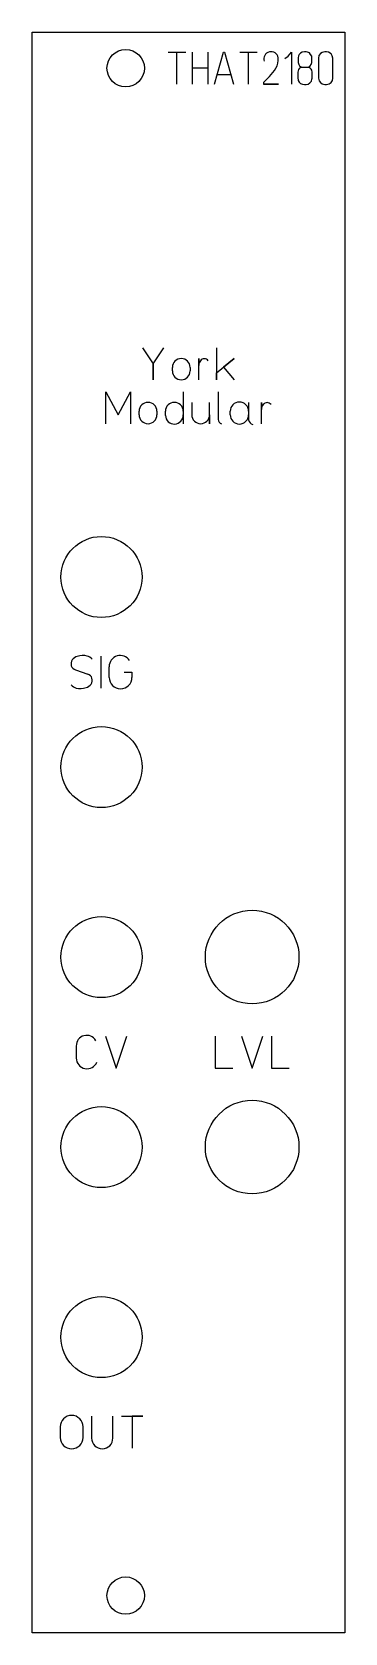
# Model space of a CAD drawing. Header units: millimetres. Extents: x 0 to 25, y 0 to 128.
import ezdxf

# ---------------------------------------------------------------- set-up
doc = ezdxf.new("R2010")
doc.units = ezdxf.units.MM
doc.layers.add('Contour', color=7, linetype='CONTINUOUS')
doc.layers.add('Engraving', color=7, linetype='CONTINUOUS')

msp = doc.modelspace()

# ---------------------------------------------------------------- linework, layer by layer
at = {"layer": 'Contour', "color": 7, "linetype": 'CONTINUOUS'}
for p, q in [((0, 0), (0, 128.4)), ((0, 128.4), (25.06, 128.4)), ((25.06, 128.4), (25.06, 0)), ((25.06, 0), (0, 0))]:
    msp.add_line(p, q, dxfattribs=at)
for centre, radius in [((7.5, 125.5), 1.5), ((5.56, 84.69), 3.25), ((5.56, 69.45), 3.25), ((17.63, 54.21), 3.75), ((5.56, 54.21), 3.25), ((17.63, 38.97), 3.75), ((5.56, 38.97), 3.25), ((5.56, 23.73), 3.25), ((7.5, 3), 1.5)]:
    msp.add_circle(centre, radius, dxfattribs=at)
at = {"layer": 'Engraving', "color": 7, "linetype": 'CONTINUOUS'}
for p, q in [((10.91117, 126.782), (12.30367, 126.782)), ((11.59733, 124.219), (11.59733, 126.782)), ((12.82935, 126.782), (12.82935, 124.219)), ((14.08058, 126.782), (14.08058, 124.219)), ((14.60535, 124.219), (15.33187, 126.782)), ((15.33187, 126.782), (15.4126, 126.782)), ((15.4126, 126.782), (16.13912, 124.219)), ((16.64417, 126.782), (18.03667, 126.782)), ((17.33033, 124.219), (17.33033, 126.782)), ((20.25635, 126.27747), (20.51871, 126.4591)), ((20.51871, 126.4591), (20.78106, 126.782)), ((20.78106, 126.782), (20.78106, 124.219)), ((21.34572, 126.48028), (21.32554, 126.31883)), ((21.32554, 126.31883), (21.32554, 125.95557)), ((21.32554, 125.95557), (21.3659, 125.79413)), ((21.40626, 126.60137), (21.34572, 126.48028)), ((21.50717, 126.70228), (21.40626, 126.60137)), ((21.62825, 126.783), (21.50717, 126.70228)), ((21.80988, 126.80318), (21.62825, 126.783)), ((21.95115, 126.80318), (21.80988, 126.80318)), ((22.07224, 126.783), (21.95115, 126.80318)), ((22.2135, 126.72246), (22.07224, 126.783)), ((22.31441, 126.60137), (22.2135, 126.72246)), ((22.39513, 126.4601), (22.31441, 126.60137)), ((22.35477, 125.79413), (22.41531, 125.95557)), ((22.41531, 126.33902), (22.39513, 126.4601)), ((22.41531, 125.95557), (22.41531, 126.33902)), ((22.97954, 126.52065), (22.93917, 126.29865)), ((22.93917, 126.29865), (22.93917, 125.59231)), ((23.10062, 126.68209), (22.97954, 126.52065)), ((23.24189, 126.76282), (23.10062, 126.68209)), ((23.4437, 126.80318), (23.24189, 126.76282)), ((23.58497, 126.80318), (23.4437, 126.80318)), ((23.74642, 126.783), (23.58497, 126.80318)), ((23.94823, 126.66191), (23.74642, 126.783)), ((24.04913, 126.50046), (23.94823, 126.66191)), ((24.0895, 126.29865), (24.04913, 126.50046)), ((24.0895, 124.70435), (24.0895, 126.29865)), ((12.82935, 125.53077), (14.08058, 125.53077)), ((14.82735, 125.00606), (15.91713, 125.00606)), ((19.00534, 124.84461), (18.54117, 124.36027)), ((21.34572, 125.3905), (21.28517, 125.18869)), ((21.28517, 125.18869), (21.28517, 124.98688)), ((21.28517, 124.98688), (21.28517, 124.74471)), ((21.28517, 124.74471), (21.32554, 124.52272)), ((21.42644, 125.49141), (21.34572, 125.3905)), ((21.3659, 125.79413), (21.42644, 125.69322)), ((21.42644, 125.69322), (21.58789, 125.59231)), ((21.58789, 125.59231), (21.42644, 125.49141)), ((21.58789, 125.59231), (22.13278, 125.59231)), ((22.13278, 125.59231), (22.27405, 125.69322)), ((22.27405, 125.51159), (22.13278, 125.59231)), ((22.27405, 125.69322), (22.35477, 125.79413)), ((22.35477, 125.43087), (22.27405, 125.51159)), ((22.41531, 125.32996), (22.35477, 125.43087)), ((22.37495, 124.46217), (22.41531, 124.62362)), ((22.4355, 125.18869), (22.41531, 125.32996)), ((22.41531, 124.62362), (22.4355, 124.70435)), ((22.4355, 124.70435), (22.4355, 125.18869)), ((22.93917, 125.59231), (22.93917, 124.70435)), ((22.93917, 124.70435), (22.99972, 124.48235)), ((24.06931, 124.52272), (24.0895, 124.70435)), ((18.54117, 124.36027), (18.54117, 124.219)), ((18.54117, 124.219), (19.73186, 124.219)), ((19.73186, 124.219), (18.54117, 124.219)), ((21.32554, 124.52272), (21.40626, 124.38145)), ((21.40626, 124.38145), (21.50717, 124.28054)), ((21.50717, 124.28054), (21.64843, 124.22)), ((21.64843, 124.22), (21.80988, 124.19982)), ((21.80988, 124.19982), (21.95115, 124.19982)), ((21.95115, 124.19982), (22.1126, 124.22)), ((22.1126, 124.22), (22.25387, 124.32091)), ((22.25387, 124.32091), (22.37495, 124.46217)), ((22.99972, 124.48235), (23.10062, 124.34109)), ((23.10062, 124.34109), (23.24189, 124.24018)), ((23.24189, 124.24018), (23.4437, 124.19982)), ((23.4437, 124.19982), (23.58497, 124.19982)), ((23.58497, 124.19982), (23.78678, 124.24018)), ((23.78678, 124.24018), (23.94823, 124.36127)), ((23.94823, 124.36127), (24.06931, 124.52272)), ((8.84673, 103.067), (9.70107, 101.7855)), ((9.70107, 101.7855), (10.5554, 103.067)), ((14.76973, 103.067), (14.76973, 100.504)), ((9.70107, 101.7855), (9.70107, 100.504)), ((9.70107, 100.504), (9.70107, 101.7855)), ((11.23973, 101.21594), (11.23973, 101.50072)), ((12.66362, 101.50072), (12.66362, 101.21594)), ((13.34673, 100.504), (13.34673, 102.21267)), ((13.34673, 102.21267), (13.34673, 101.64311)), ((14.76973, 101.07356), (16.19362, 102.21267)), ((16.19362, 102.21267), (15.33929, 101.5292)), ((15.33929, 101.5292), (16.19362, 100.504)), ((14.76973, 100.504), (14.76973, 101.07356)), ((5.89973, 96.988), (5.89973, 99.551)), ((5.89973, 99.551), (6.89646, 97.69994)), ((6.89646, 97.69994), (7.89318, 99.551)), ((7.89318, 99.551), (7.89318, 96.988)), ((12.10862, 99.551), (12.10862, 97.69994)), ((14.89973, 99.551), (14.89973, 97.32973)), ((8.57673, 97.69994), (8.57673, 97.98472)), ((10.00062, 97.98472), (10.00062, 97.69994)), ((10.68473, 97.64299), (10.68473, 97.98472)), ((12.10862, 97.98472), (12.10862, 96.988)), ((12.79273, 98.69667), (12.79273, 97.69994)), ((14.21662, 96.988), (14.21662, 98.69667)), ((14.21662, 97.69994), (14.21662, 96.988)), ((15.86773, 97.69994), (15.86773, 97.98472)), ((17.34858, 98.69667), (17.34858, 97.69994)), ((17.34858, 97.98472), (17.34858, 97.30126)), ((18.37373, 96.989), (18.37373, 98.69767)), ((18.37373, 98.69767), (18.37373, 98.12811)), ((5.49673, 78.352), (5.49673, 75.789)), ((3.47399, 77.24137), (4.47071, 76.89963)), ((6.17973, 76.64333), (6.17973, 77.49767)), ((7.3758, 77.0705), (8.00231, 77.0705)), ((8.00231, 77.0705), (8.00231, 76.64333)), ((5.87573, 47.872), (6.73007, 45.309)), ((6.73007, 45.309), (7.5844, 47.872)), ((14.66873, 47.872), (14.66873, 45.309)), ((16.77673, 47.872), (17.63107, 45.309)), ((17.63107, 45.309), (18.4854, 47.872)), ((19.16873, 47.872), (19.16873, 45.309)), ((3.53973, 47.07462), (3.53973, 46.10638)), ((14.66873, 45.309), (16.09262, 45.309)), ((19.16873, 45.309), (20.59262, 45.309)), ((4.76473, 17.392), (4.76473, 15.62638)), ((6.4734, 15.62638), (6.4734, 17.392)), ((7.15673, 17.392), (8.8654, 17.392)), ((8.8654, 17.392), (8.01107, 17.392)), ((8.01107, 17.392), (8.01107, 14.829)), ((2.25773, 16.53767), (2.25773, 15.68333)), ((4.08031, 15.68333), (4.08031, 16.53767))]:
    msp.add_line(p, q, dxfattribs=at)
for centre, radius, start, end in [((19.14364, 126.23006), 0.5886, 103.5901, 197.25422), ((19.16263, 126.27203), 0.553, 6.85332, 106.52541), ((18.48917, 126.15672), 1.23587, -32.62504, 8.43552), ((17.00091, 127.00927), 2.95016, 312.79903, 329.01325), ((11.95168, 101.50072), 0.71194, 0, 180), ((13.97604, 101.64313), 0.62931, 140.69073, 180.00162), ((13.80238, 101.78427), 0.40553, 39.42406, 140.57594), ((11.95168, 101.21594), 0.71194, -180, 0), ((9.28868, 97.98472), 0.71194, 0, 180), ((9.28868, 97.69994), 0.71194, -180, 0), ((11.39668, 97.98472), 0.71194, 0, 180), ((11.39668, 97.67147), 0.71251, -177.70939, 2.29061), ((13.50468, 97.69994), 0.71194, 180, 360), ((16.60816, 97.98472), 0.74042, 0, 180), ((16.60816, 97.69994), 0.74042, -180, 0), ((19.00304, 98.12813), 0.62931, 140.69073, 180.00162), ((18.82938, 98.26927), 0.40553, 39.42406, 140.57594), ((15.24705, 97.32964), 0.34731, 179.98432, 259.62682), ((17.76146, 97.33955), 0.41466, 185.29897, 260.11981), ((4.07068, 76.78058), 1.60844, 77.68434, 106.40648), ((4.2709, 77.69154), 0.67574, 36.73449, 77.79505), ((7.05737, 77.51836), 0.87788, 31.86328, 181.35068), ((3.64096, 77.73491), 0.52103, 144.32844, 251.30934), ((3.83582, 77.59483), 0.76101, 106.75938, 144.31597), ((3.6738, 76.44946), 0.67574, 216.73449, 257.79505), ((3.87402, 77.36042), 1.60844, 257.68434, 286.40648), ((4.10888, 76.54617), 0.76101, 286.75938, 324.31597), ((4.30374, 76.40609), 0.52103, -35.67156, 71.30934), ((7.09102, 76.64333), 0.91129, -180, 0), ((4.37441, 47.09923), 0.83504, 28.82122, 181.68902), ((4.39556, 46.1078), 0.85583, 180.09515, 338.42706), ((3.16902, 16.53767), 0.91129, 0, 180), ((3.16902, 15.68333), 0.91129, 180, 360), ((5.61907, 15.62638), 0.85433, 180, 360)]:
    msp.add_arc(centre, radius, start, end, dxfattribs=at)

doc.saveas('drawing.dxf')
